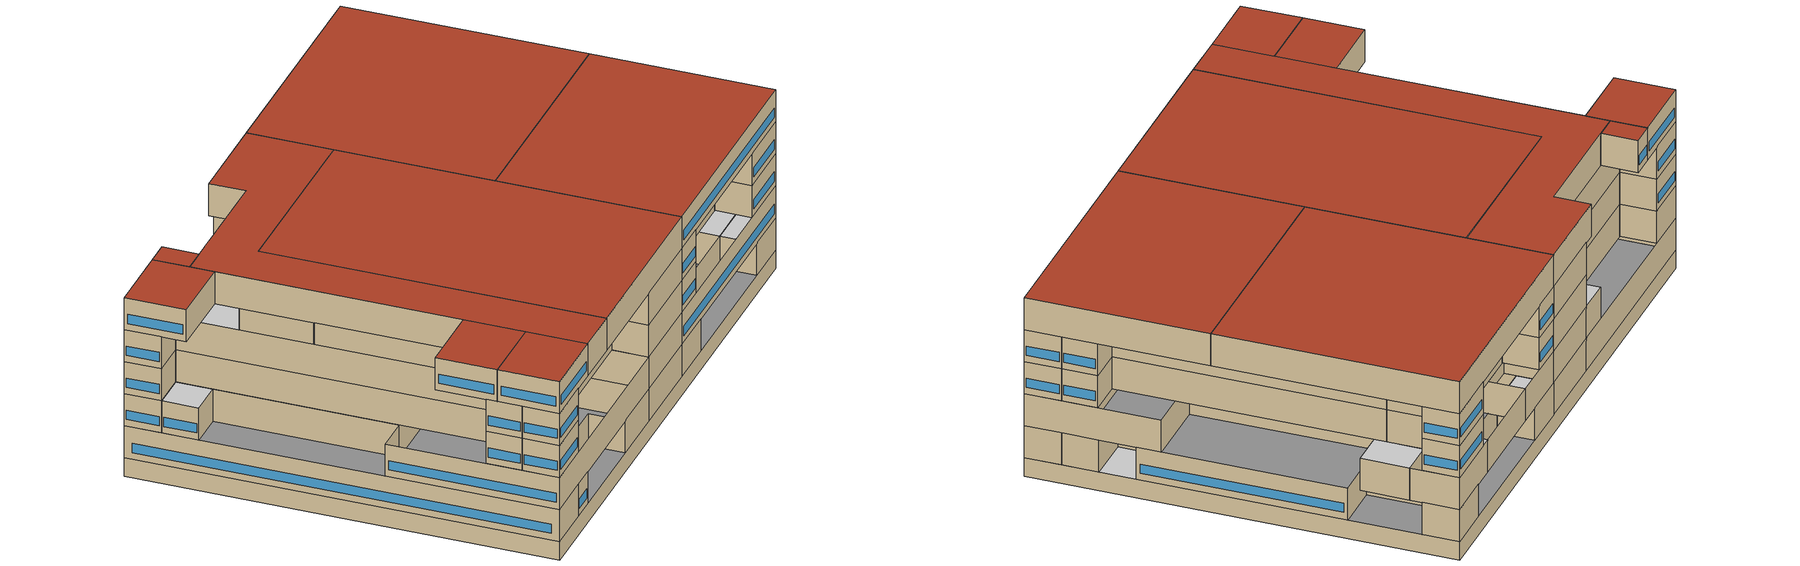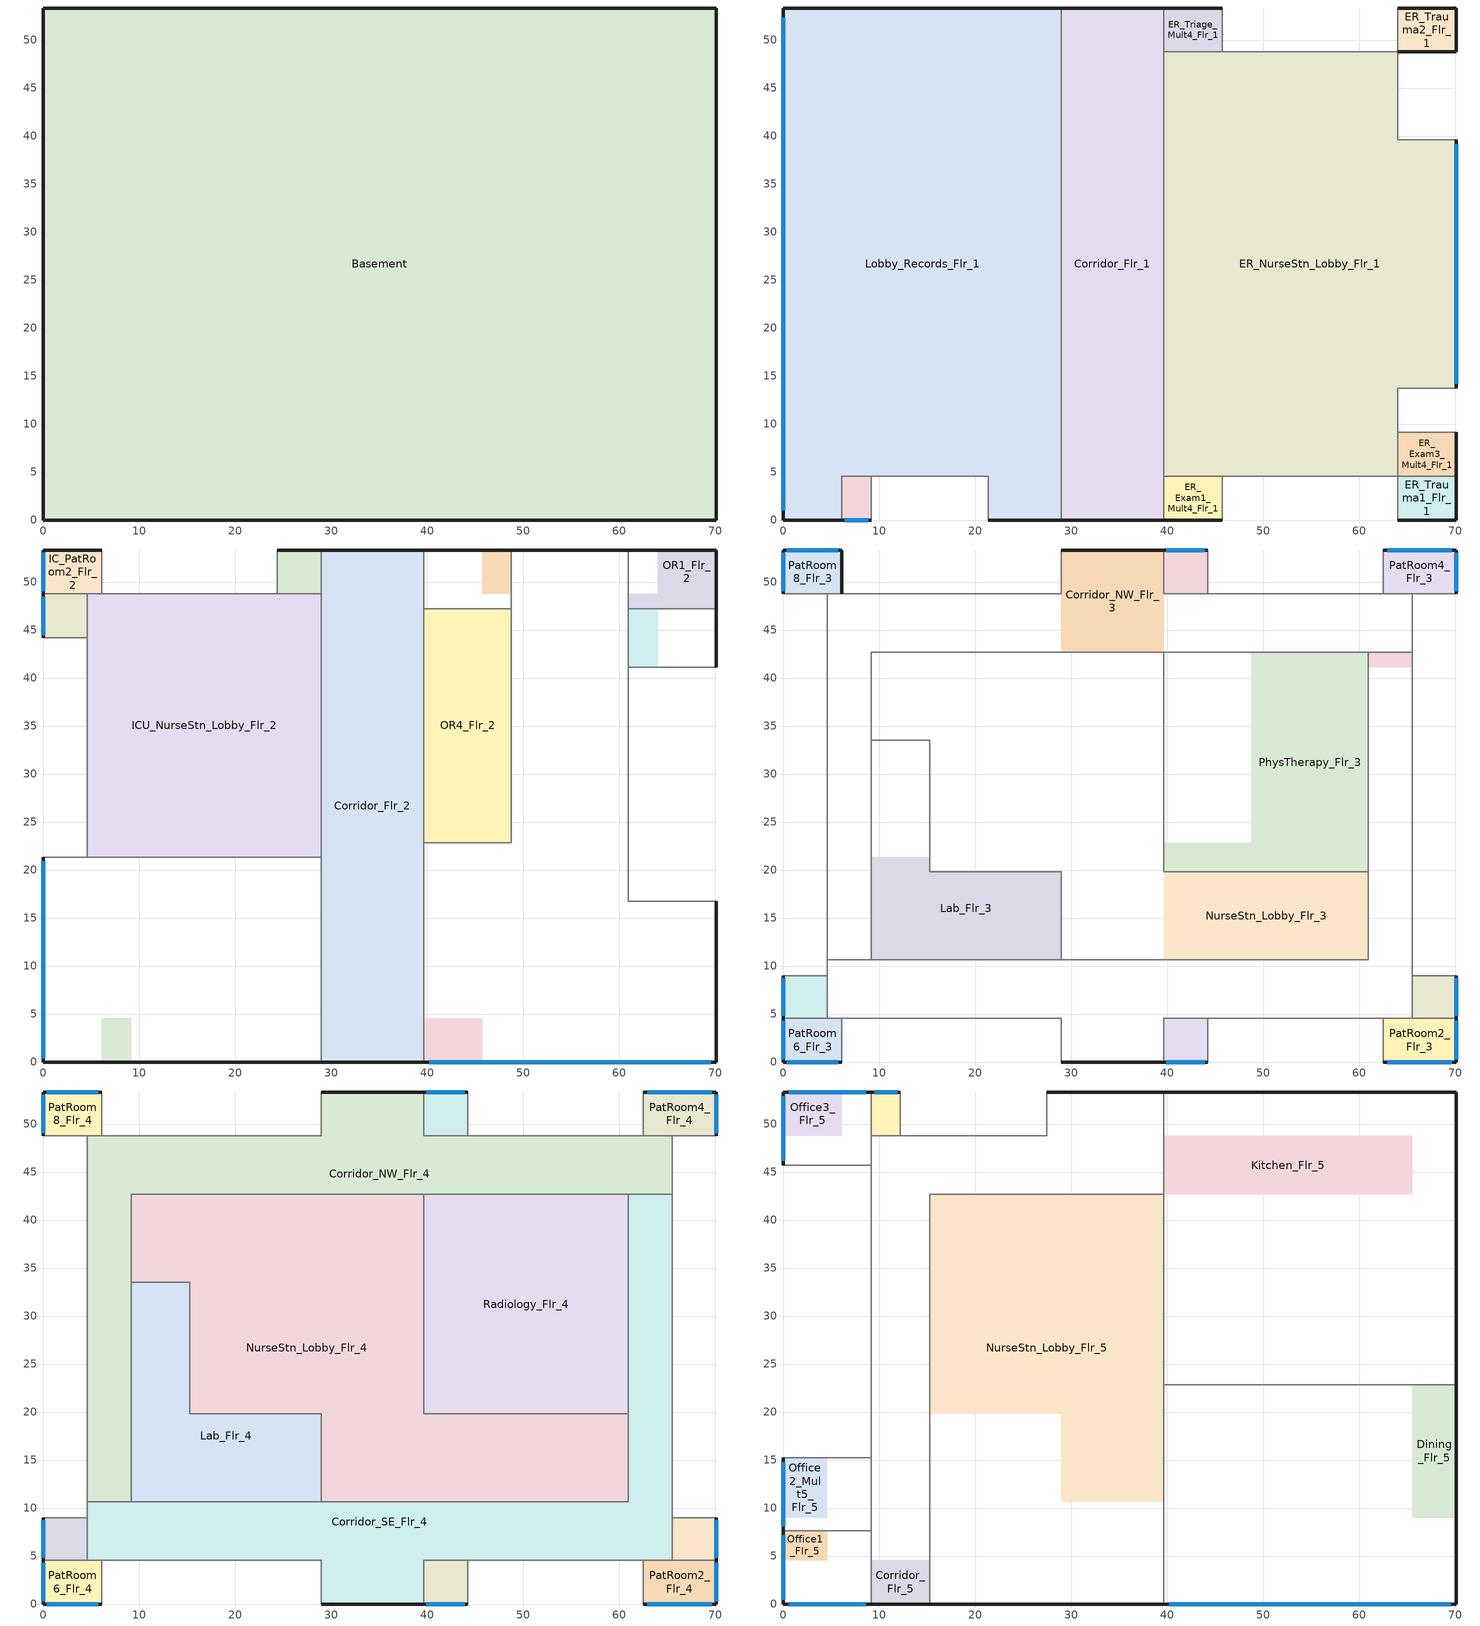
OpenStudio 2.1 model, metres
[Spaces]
Basement
 floor othersidecoefficients: 70.1,53.34 70.1,0 0,0 0,53.34 z-2.44
 wall othersidecoefficients: 0,53.34 0,0 70.1,0 70.1,53.34 0,53.34 z-2.44:0
 ceiling adiabatic: 70.1,9.14 70.1,13.72 64.01,13.72 64.01,9.14 z0
Lobby_Records_Flr_1
 floor adiabatic: 28.96,53.34 28.96,0 21.34,0 21.34,4.57 6.1,4.57 6.1,0 0,0 0,53.34 z0
 wall outside: 28.96,53.34 0,53.34 0,0 6.1,0 / 21.34,0 28.96,0 z0:4.27
 wall to Corridor_Flr_1: 28.96,0 28.96,53.34 z0:4.27
 wall adiabatic: 9.14,4.57 21.34,4.57 21.34,0 z0:4.27
 wall to Office1_Mult4_Flr_1: 6.1,0 6.1,4.57 9.14,4.57 z0:4.27
 window: 0,52.34 0,1 z0.91:2.14
 ceiling adiabatic: 4.57,44.2 4.57,48.77 0,48.77 0,44.2 z4.27
Office1_Mult4_Flr_1
 floor adiabatic: 9.14,4.57 9.14,0 6.1,0 6.1,4.57 z0
 wall outside: 6.1,0 9.14,0 z0:4.27
 wall adiabatic: 9.14,0 9.14,4.57 z0:4.27
 window: 6.41,0 8.84,0 z0.91:2.14
 ceiling adiabatic: 9.14,0 9.14,4.57 6.1,4.57 6.1,0 z4.27
Corridor_Flr_1
 floor adiabatic: 39.62,53.34 39.62,0 28.96,0 28.96,53.34 z0
 wall outside: 28.96,0 39.62,0 / 39.62,53.34 28.96,53.34 z0:4.27
 wall to ER_Triage_Mult4_Flr_1: 39.62,48.77 39.62,53.34 z0:4.27
 wall to ER_NurseStn_Lobby_Flr_1: 39.62,4.57 39.62,48.77 z0:4.27
 wall to ER_Exam1_Mult4_Flr_1: 39.62,0 39.62,4.57 z0:4.27
ER_Exam1_Mult4_Flr_1
 floor adiabatic: 45.72,4.57 45.72,0 39.62,0 39.62,4.57 z0
 wall outside: 39.62,0 45.72,0 z0:4.27
 wall to ER_NurseStn_Lobby_Flr_1: 45.72,4.57 39.62,4.57 z0:4.27
 wall adiabatic: 45.72,0 45.72,4.57 z0:4.27
 ceiling adiabatic: 45.72,0 45.72,4.57 39.62,4.57 39.62,0 z4.27
ER_Trauma1_Flr_1
 floor adiabatic: 70.1,4.57 70.1,0 64.01,0 64.01,4.57 z0
 wall outside: 64.01,0 70.1,0 70.1,4.57 z0:4.27
 wall adiabatic: 64.01,4.57 64.01,0 z0:4.27
 wall to ER_Exam3_Mult4_Flr_1: 70.1,4.57 64.01,4.57 z0:4.27
 ceiling adiabatic: 70.1,0 70.1,4.57 64.01,4.57 64.01,0 z4.27
ER_NurseStn_Lobby_Flr_1
 floor adiabatic: 64.01,48.77 64.01,39.62 70.1,39.62 70.1,13.72 64.01,13.72 64.01,4.57 39.62,4.57 39.62,48.77 z0
 wall outside: 70.1,13.72 70.1,39.62 z0:4.27
 wall adiabatic: 64.01,9.14 64.01,13.72 70.1,13.72 / 45.72,4.57 64.01,4.57 / 70.1,39.62 64.01,39.62 64.01,48.77 45.72,48.77 z0:4.27
 wall to ER_Exam3_Mult4_Flr_1: 64.01,4.57 64.01,9.14 z0:4.27
 wall to ER_Triage_Mult4_Flr_1: 45.72,48.77 39.62,48.77 z0:4.27
 window: 70.1,14.2 70.1,39.14 z0.91:2.14
 ceiling adiabatic: 60.96,41.15 64.01,41.15 64.01,47.24 60.96,47.24 z4.27
ER_Exam3_Mult4_Flr_1
 floor adiabatic: 70.1,9.14 70.1,4.57 64.01,4.57 64.01,9.14 z0
 wall outside: 70.1,4.57 70.1,9.14 z0:4.27
 wall adiabatic: 70.1,9.14 64.01,9.14 z0:4.27
 ceiling adiabatic: 70.1,4.57 70.1,9.14 64.01,9.14 64.01,4.57 z4.27
ER_Triage_Mult4_Flr_1
 floor adiabatic: 45.72,53.34 45.72,48.77 39.62,48.77 39.62,53.34 z0
 wall outside: 45.72,53.34 39.62,53.34 z0:4.27
 wall adiabatic: 45.72,48.77 45.72,53.34 z0:4.27
 ceiling adiabatic: 45.72,48.77 45.72,53.34 39.62,53.34 39.62,48.77 z4.27
ER_Trauma2_Flr_1
 floor adiabatic: 70.1,53.34 70.1,48.77 64.01,48.77 64.01,53.34 z0
 wall outside: 64.01,48.77 70.1,48.77 70.1,53.34 64.01,53.34 z0:4.27
 wall adiabatic: 64.01,53.34 64.01,48.77 z0:4.27
 ceiling adiabatic: 70.1,48.77 70.1,53.34 64.01,53.34 64.01,48.77 z4.27
ICU_Flr_2
 floor adiabatic: 9.14,4.57 9.14,0 6.1,0 6.1,4.57 z4.27
 wall outside: 0,21.34 0,0 28.96,0 z4.27:8.53
 wall adiabatic: 4.57,21.34 0,21.34 z4.27:8.53
 wall to ICU_NurseStn_Lobby_Flr_2: 28.96,21.34 4.57,21.34 z4.27:8.53
 wall to Corridor_Flr_2: 28.96,0 28.96,21.34 z4.27:8.53
 window: 0,20.94 0,0.4 z5.18:6.4
 ceiling adiabatic: 6.1,0 6.1,4.57 0,4.57 0,0 z8.53
Corridor_Flr_2
 floor to Corridor_Flr_1: 39.62,53.34 39.62,0 28.96,0 28.96,53.34 z4.27
 wall outside: 39.62,53.34 28.96,53.34 / 28.96,0 39.62,0 z4.27:8.53
 wall to IC_PatRoom1_Mult5_Flr_2: 28.96,53.34 28.96,48.77 z4.27:8.53
 wall to OR3_Flr_2: 39.62,47.24 39.62,53.34 z4.27:8.53
 wall to OR4_Flr_2: 39.62,22.86 39.62,47.24 z4.27:8.53
 wall to OR_NurseStn_Lobby_Flr_2: 39.62,0 39.62,22.86 z4.27:8.53
 wall to ICU_NurseStn_Lobby_Flr_2: 28.96,48.77 28.96,21.34 z4.27:8.53
 ceiling adiabatic: 39.62,10.67 39.62,42.67 28.96,42.67 28.96,10.67 z8.53
OR_NurseStn_Lobby_Flr_2
 floor adiabatic: 45.72,4.57 45.72,0 39.62,0 39.62,4.57 z4.27
 wall outside: 39.62,0 70.1,0 70.1,16.76 / 60.96,53.34 48.77,53.34 z4.27:8.53
 wall to OR4_Flr_2: 48.77,47.24 48.77,22.86 39.62,22.86 z4.27:8.53
 wall to OR3_Flr_2: 48.77,53.34 48.77,47.24 z4.27:8.53
 wall to OR1_Flr_2: 60.96,47.24 60.96,53.34 z4.27:8.53
 wall to OR2_Mult5_Flr_2: 60.96,41.15 60.96,47.24 z4.27:8.53
 wall adiabatic: 70.1,16.76 60.96,16.76 60.96,41.15 z4.27:8.53
 window: 40.2,0 69.53,0 z5.18:6.4
 ceiling adiabatic: 70.1,0 70.1,4.57 62.48,4.57 62.48,0 z8.53
ICU_NurseStn_Lobby_Flr_2
 floor adiabatic: 28.96,48.77 28.96,21.34 4.57,21.34 4.57,48.77 z4.27
 wall adiabatic: 4.57,44.2 4.57,21.34 / 24.38,48.77 6.1,48.77 z4.27:8.53
 wall to IC_PatRoom3_Mult6_Flr_2: 4.57,48.77 4.57,44.2 z4.27:8.53
 wall to IC_PatRoom2_Flr_2: 6.1,48.77 4.57,48.77 z4.27:8.53
 wall to IC_PatRoom1_Mult5_Flr_2: 28.96,48.77 24.38,48.77 z4.27:8.53
 ceiling adiabatic: 28.96,21.34 28.96,42.67 9.14,42.67 9.14,33.53 15.24,33.53 15.24,21.34 z8.53
OR4_Flr_2
 floor adiabatic: 48.77,47.24 48.77,22.86 39.62,22.86 39.62,47.24 z4.27
 wall to OR3_Flr_2: 48.77,47.24 39.62,47.24 z4.27:8.53
 ceiling adiabatic: 48.77,42.67 48.77,47.24 39.62,47.24 39.62,42.67 z8.53
OR2_Mult5_Flr_2
 floor adiabatic: 64.01,47.24 64.01,41.15 60.96,41.15 60.96,47.24 z4.27
 wall outside: 70.1,41.15 70.1,47.24 z4.27:8.53
 wall to OR1_Flr_2: 70.1,47.24 60.96,47.24 z4.27:8.53
 wall adiabatic: 60.96,41.15 70.1,41.15 z4.27:8.53
 ceiling adiabatic: 70.1,41.15 70.1,47.24 65.53,47.24 65.53,41.15 z8.53
IC_PatRoom3_Mult6_Flr_2
 floor adiabatic: 4.57,48.77 4.57,44.2 0,44.2 0,48.77 z4.27
 wall outside: 0,48.77 0,44.2 z4.27:8.53
 wall to IC_PatRoom2_Flr_2: 4.57,48.77 0,48.77 z4.27:8.53
 wall adiabatic: 0,44.2 4.57,44.2 z4.27:8.53
 window: 0,48.49 0,44.47 z5.18:6.4
 ceiling adiabatic: 4.57,44.2 4.57,48.77 0,48.77 0,44.2 z8.53
OR3_Flr_2
 floor adiabatic: 45.72,53.34 48.77,53.34 48.77,48.77 45.72,48.77 z4.27
 wall outside: 48.77,53.34 39.62,53.34 z4.27:8.53
 ceiling adiabatic: 48.77,47.24 48.77,48.77 39.62,48.77 39.62,47.24 z8.53
OR1_Flr_2
 floor adiabatic: 64.01,53.34 70.1,53.34 70.1,48.77 64.01,48.77 z4.27; 70.1,48.77 70.1,47.24 64.01,47.24 64.01,48.77 z4.27; 64.01,48.77 64.01,47.24 60.96,47.24 60.96,48.77 z4.27
 wall outside: 70.1,47.24 70.1,53.34 60.96,53.34 z4.27:8.53
 ceiling adiabatic: 62.48,48.77 62.48,53.34 60.96,53.34 60.96,48.77 z8.53
IC_PatRoom2_Flr_2
 floor adiabatic: 6.1,53.34 6.1,48.77 0,48.77 0,53.34 z4.27
 wall outside: 6.1,53.34 0,53.34 0,48.77 z4.27:8.53
 wall adiabatic: 6.1,48.77 6.1,53.34 z4.27:8.53
 window: 0,53.07 0,49.04 z5.18:6.4
IC_PatRoom1_Mult5_Flr_2
 floor adiabatic: 28.96,53.34 28.96,48.77 24.38,48.77 24.38,53.34 z4.27
 wall outside: 28.96,53.34 24.38,53.34 z4.27:8.53
 wall adiabatic: 24.38,53.34 24.38,48.77 z4.27:8.53
 ceiling adiabatic: 28.96,48.77 28.96,53.34 24.38,53.34 24.38,48.77 z8.53
PatRoom6_Flr_3
 floor adiabatic: 6.1,4.57 6.1,0 0,0 0,4.57 z8.53
 wall outside: 0,4.57 0,0 6.1,0 z8.53:12.8
 wall to PatRoom7_Mult10_Flr_3: 4.57,4.57 0,4.57 z8.53:12.8
 wall to Corridor_SE_Flr_3: 6.1,4.57 4.57,4.57 z8.53:12.8
 wall adiabatic: 6.1,0 6.1,4.57 z8.53:12.8
 window: 0.37,0 5.73,0 / 0,4.3 0,0.27 z9.45:10.67
Corridor_SE_Flr_3
 floor adiabatic: 65.53,42.67 65.53,41.15 60.96,41.15 60.96,42.67 z8.53
 wall outside: 28.96,0 39.62,0 z8.53:12.8
 wall to PatRoom1_Mult10_Flr_3: 39.62,0 39.62,4.57 44.2,4.57 z8.53:12.8
 wall adiabatic: 6.1,4.57 28.96,4.57 28.96,0 / 4.57,10.67 4.57,8.99 / 65.53,8.99 65.53,42.67 / 44.2,4.57 62.48,4.57 z8.53:12.8
 wall to PatRoom7_Mult10_Flr_3: 4.57,8.99 4.57,4.57 z8.53:12.8
 wall to Corridor_NW_Flr_3: 9.14,10.67 4.57,10.67 / 65.53,42.67 60.96,42.67 z8.53:12.8
 wall to Lab_Flr_3: 28.96,10.67 9.14,10.67 z8.53:12.8
 wall to NurseStn_Lobby_Flr_3: 60.96,19.81 60.96,10.67 28.96,10.67 z8.53:12.8
 wall to PhysTherapy_Flr_3: 60.96,42.67 60.96,19.81 z8.53:12.8
 wall to PatRoom3_Mult10_Flr_3: 65.53,4.57 65.53,8.99 z8.53:12.8
 wall to PatRoom2_Flr_3: 62.48,4.57 65.53,4.57 z8.53:12.8
PatRoom1_Mult10_Flr_3
 floor adiabatic: 44.2,4.57 44.2,0 39.62,0 39.62,4.57 z8.53
 wall outside: 39.62,0 44.2,0 z8.53:12.8
 wall adiabatic: 44.2,0 44.2,4.57 z8.53:12.8
 window: 39.9,0 43.92,0 z9.45:10.67
PatRoom2_Flr_3
 floor adiabatic: 70.1,4.57 70.1,0 62.48,0 62.48,4.57 z8.53
 wall outside: 62.48,0 70.1,0 70.1,4.57 z8.53:12.8
 wall adiabatic: 62.48,4.57 62.48,0 z8.53:12.8
 wall to PatRoom3_Mult10_Flr_3: 70.1,4.57 65.53,4.57 z8.53:12.8
 window: 62.94,0 69.65,0 / 70.1,0.27 70.1,4.3 z9.45:10.67
PatRoom7_Mult10_Flr_3
 floor adiabatic: 4.57,8.99 4.57,4.57 0,4.57 0,8.99 z8.53
 wall outside: 0,8.99 0,4.57 z8.53:12.8
 wall adiabatic: 4.57,8.99 0,8.99 z8.53:12.8
 window: 0,8.73 0,4.84 z9.45:10.67
PatRoom3_Mult10_Flr_3
 floor adiabatic: 70.1,8.99 70.1,4.57 65.53,4.57 65.53,8.99 z8.53
 wall outside: 70.1,4.57 70.1,8.99 z8.53:12.8
 wall adiabatic: 70.1,8.99 65.53,8.99 z8.53:12.8
 window: 70.1,4.84 70.1,8.73 z9.45:10.67
Corridor_NW_Flr_3
 floor adiabatic: 39.62,53.34 39.62,42.67 28.96,42.67 28.96,53.34 z8.53
 wall outside: 39.62,53.34 28.96,53.34 z8.53:12.8
 wall to PatRoom8_Flr_3: 6.1,48.77 4.57,48.77 z8.53:12.8
 wall adiabatic: 28.96,53.34 28.96,48.77 6.1,48.77 / 62.48,48.77 44.2,48.77 / 65.53,42.67 65.53,48.77 / 4.57,48.77 4.57,10.67 z8.53:12.8
 wall to PatRoom5_Mult10_Flr_3: 44.2,48.77 39.62,48.77 39.62,53.34 z8.53:12.8
 wall to PatRoom4_Flr_3: 65.53,48.77 62.48,48.77 z8.53:12.8
 wall to PhysTherapy_Flr_3: 39.62,42.67 60.96,42.67 z8.53:12.8
 wall to NurseStn_Lobby_Flr_3: 9.14,33.53 9.14,33.58 9.14,42.67 39.62,42.67 z8.53:12.8
 wall to Lab_Flr_3: 9.14,10.67 9.14,33.53 z8.53:12.8
Lab_Flr_3
 floor adiabatic: 15.24,21.34 15.24,19.81 28.96,19.81 28.96,10.67 9.14,10.67 9.14,21.34 z8.53
 wall to NurseStn_Lobby_Flr_3: 28.96,10.67 28.96,19.81 15.24,19.81 15.24,33.53 9.14,33.53 z8.53:12.8
NurseStn_Lobby_Flr_3
 floor adiabatic: 60.96,19.81 60.96,10.67 39.62,10.67 39.62,19.81 z8.53
 wall to PhysTherapy_Flr_3: 60.96,19.81 39.62,19.81 39.62,42.67 z8.53:12.8
PhysTherapy_Flr_3
 floor adiabatic: 60.96,42.67 60.96,19.81 39.62,19.81 39.62,22.86 48.77,22.86 48.77,42.67 z8.53
PatRoom8_Flr_3
 floor to IC_PatRoom2_Flr_2: 6.1,53.34 6.1,48.77 0,48.77 0,53.34 z8.53
 wall outside: 6.1,48.77 6.1,53.34 0,53.34 0,48.77 z8.53:12.8
 wall adiabatic: 0,48.77 4.57,48.77 z8.53:12.8
 window: 5.73,53.34 0.37,53.34 / 0,53.07 0,49.04 z9.45:10.67
PatRoom5_Mult10_Flr_3
 floor adiabatic: 44.2,53.34 44.2,48.77 39.62,48.77 39.62,53.34 z8.53
 wall outside: 44.2,53.34 39.62,53.34 z8.53:12.8
 wall adiabatic: 44.2,48.77 44.2,53.34 z8.53:12.8
 window: 43.92,53.34 39.9,53.34 z9.45:10.67
PatRoom4_Flr_3
 floor adiabatic: 70.1,53.34 70.1,48.77 62.48,48.77 62.48,53.34 z8.53
 wall outside: 70.1,48.77 70.1,53.34 62.48,53.34 z8.53:12.8
 wall adiabatic: 65.53,48.77 70.1,48.77 / 62.48,53.34 62.48,48.77 z8.53:12.8
 window: 70.1,49.04 70.1,53.07 / 69.65,53.34 62.94,53.34 z9.45:10.67
PatRoom6_Flr_4
 floor to PatRoom6_Flr_3: 6.1,4.57 6.1,0 0,0 0,4.57 z12.8
 wall outside: 0,4.57 0,0 6.1,0 z12.8:17.07
 wall to PatRoom7_Mult10_Flr_4: 4.57,4.57 0,4.57 z12.8:17.07
 wall to Corridor_SE_Flr_4: 6.1,4.57 4.57,4.57 z12.8:17.07
 wall adiabatic: 6.1,0 6.1,4.57 z12.8:17.07
 window: 0,4.3 0,0.27 / 0.37,0 5.73,0 z13.71:14.93
 ceiling adiabatic: 6.1,0 6.1,4.57 0,4.57 0,0 z17.07
Corridor_SE_Flr_4
 floor to Corridor_SE_Flr_3: 65.53,42.67 65.53,4.57 39.62,4.57 39.62,0 28.96,0 28.96,4.57 4.57,4.57 4.57,10.67 60.96,10.67 60.96,42.67 z12.8
 wall outside: 28.96,0 39.62,0 z12.8:17.07
 wall to PatRoom7_Mult10_Flr_4: 4.57,8.99 4.57,4.57 z12.8:17.07
 wall adiabatic: 4.57,10.67 4.57,8.99 / 65.53,8.99 65.53,42.67 / 44.2,4.57 62.48,4.57 / 6.1,4.57 28.96,4.57 28.96,0 z12.8:17.07
 wall to Corridor_NW_Flr_4: 9.14,10.67 4.57,10.67 / 65.53,42.67 60.96,42.67 z12.8:17.07
 wall to Lab_Flr_4: 28.96,10.67 9.14,10.67 z12.8:17.07
 wall to NurseStn_Lobby_Flr_4: 60.96,19.81 60.96,10.67 28.96,10.67 z12.8:17.07
 wall to Radiology_Flr_4: 60.96,42.67 60.96,19.81 z12.8:17.07
 wall to PatRoom3_Mult10_Flr_4: 65.53,4.57 65.53,8.99 z12.8:17.07
 wall to PatRoom2_Flr_4: 62.48,4.57 65.53,4.57 z12.8:17.07
 wall to PatRoom1_Mult10_Flr_4: 39.62,0 39.62,4.57 44.2,4.57 z12.8:17.07
 ceiling adiabatic: 15.24,4.57 15.24,10.67 9.14,10.67 9.14,4.57 z17.07
PatRoom1_Mult10_Flr_4
 floor to PatRoom1_Mult10_Flr_3: 44.2,4.57 44.2,0 39.62,0 39.62,4.57 z12.8
 wall outside: 39.62,0 44.2,0 z12.8:17.07
 wall adiabatic: 44.2,0 44.2,4.57 z12.8:17.07
 window: 39.9,0 43.92,0 z13.71:14.93
 ceiling adiabatic: 44.2,0 44.2,4.57 39.62,4.57 39.62,0 z17.07
PatRoom2_Flr_4
 floor to PatRoom2_Flr_3: 70.1,4.57 70.1,0 62.48,0 62.48,4.57 z12.8
 wall outside: 62.48,0 70.1,0 70.1,4.57 z12.8:17.07
 wall adiabatic: 62.48,4.57 62.48,0 z12.8:17.07
 wall to PatRoom3_Mult10_Flr_4: 70.1,4.57 65.53,4.57 z12.8:17.07
 window: 62.94,0 69.65,0 / 70.1,0.27 70.1,4.3 z13.71:14.93
 ceiling adiabatic: 70.1,0 70.1,4.57 62.48,4.57 62.48,0 z17.07
PatRoom7_Mult10_Flr_4
 floor to PatRoom7_Mult10_Flr_3: 4.57,8.99 4.57,4.57 0,4.57 0,8.99 z12.8
 wall outside: 0,8.99 0,4.57 z12.8:17.07
 wall adiabatic: 4.57,8.99 0,8.99 z12.8:17.07
 window: 0,8.73 0,4.84 z13.71:14.93
 ceiling adiabatic: 4.57,4.57 4.57,7.62 0,7.62 0,4.57 z17.07
PatRoom3_Mult10_Flr_4
 floor to PatRoom3_Mult10_Flr_3: 70.1,8.99 70.1,4.57 65.53,4.57 65.53,8.99 z12.8
 wall outside: 70.1,4.57 70.1,8.99 z12.8:17.07
 wall adiabatic: 70.1,8.99 65.53,8.99 z12.8:17.07
 window: 70.1,4.84 70.1,8.73 z13.71:14.93
 ceiling adiabatic: 70.1,4.57 70.1,8.99 65.53,8.99 65.53,4.57 z17.07
Corridor_NW_Flr_4
 floor to Corridor_NW_Flr_3: 39.62,53.34 39.62,48.77 65.53,48.77 65.53,42.67 9.14,42.67 9.14,10.67 4.57,10.67 4.57,48.77 28.96,48.77 28.96,53.34 z12.8
 wall outside: 39.62,53.34 28.96,53.34 z12.8:17.07
 wall adiabatic: 4.57,48.77 4.57,10.67 / 28.96,53.34 28.96,48.77 6.1,48.77 / 62.48,48.77 44.2,48.77 / 65.53,42.67 65.53,48.77 z12.8:17.07
 wall to PatRoom8_Flr_4: 6.1,48.77 4.57,48.77 z12.8:17.07
 wall to PatRoom5_Mult10_Flr_4: 44.2,48.77 39.62,48.77 39.62,53.34 z12.8:17.07
 wall to PatRoom4_Flr_4: 65.53,48.77 62.48,48.77 z12.8:17.07
 wall to Radiology_Flr_4: 39.62,42.67 60.96,42.67 z12.8:17.07
 wall to NurseStn_Lobby_Flr_4: 9.14,33.53 9.14,33.58 9.14,42.67 39.62,42.67 z12.8:17.07
 wall to Lab_Flr_4: 9.14,10.67 9.14,33.53 z12.8:17.07
 ceiling adiabatic: 9.14,45.72 9.14,48.77 4.57,48.77 4.57,45.72 z17.07
Lab_Flr_4
 floor to Lab_Flr_3: 15.24,33.53 15.24,19.81 28.96,19.81 28.96,10.67 9.14,10.67 9.14,33.53 z12.8
 wall to NurseStn_Lobby_Flr_4: 28.96,10.67 28.96,19.81 15.24,19.81 15.24,33.53 9.14,33.53 z12.8:17.07
 ceiling adiabatic: 15.24,10.67 15.24,33.53 9.14,33.53 9.14,10.67 z17.07
NurseStn_Lobby_Flr_4
 floor to NurseStn_Lobby_Flr_3: 39.62,42.67 39.62,19.81 60.96,19.81 60.96,10.67 28.96,10.67 28.96,19.81 15.24,19.81 15.24,33.53 9.14,33.53 9.14,42.67 z12.8
 wall to Radiology_Flr_4: 60.96,19.81 39.62,19.81 39.62,42.67 z12.8:17.07
 ceiling adiabatic: 15.24,33.53 15.24,42.67 9.14,42.67 9.14,33.53 z17.07
Radiology_Flr_4
 floor to PhysTherapy_Flr_3: 60.96,42.67 60.96,19.81 39.62,19.81 39.62,42.67 z12.8
 ceiling adiabatic: 60.96,22.86 60.96,42.67 39.62,42.67 39.62,22.86 z17.07
PatRoom8_Flr_4
 floor to PatRoom8_Flr_3: 6.1,53.34 6.1,48.77 0,48.77 0,53.34 z12.8
 wall outside: 6.1,53.34 0,53.34 0,48.77 z12.8:17.07
 wall adiabatic: 6.1,48.77 6.1,53.34 / 0,48.77 4.57,48.77 z12.8:17.07
 window: 5.73,53.34 0.37,53.34 z13.71:14.94; 0,53.07 0,49.04 z13.71:14.93
 ceiling adiabatic: 6.1,48.77 6.1,53.34 0,53.34 0,48.77 z17.07
PatRoom5_Mult10_Flr_4
 floor to PatRoom5_Mult10_Flr_3: 44.2,53.34 44.2,48.77 39.62,48.77 39.62,53.34 z12.8
 wall outside: 44.2,53.34 39.62,53.34 z12.8:17.07
 wall adiabatic: 44.2,48.77 44.2,53.34 z12.8:17.07
 window: 43.92,53.34 39.9,53.34 z13.71:14.93
 ceiling adiabatic: 44.2,48.77 44.2,53.34 39.62,53.34 39.62,48.77 z17.07
PatRoom4_Flr_4
 floor to PatRoom4_Flr_3: 70.1,53.34 70.1,48.77 62.48,48.77 62.48,53.34 z12.8
 wall outside: 70.1,48.77 70.1,53.34 62.48,53.34 z12.8:17.07
 wall adiabatic: 65.53,48.77 70.1,48.77 / 62.48,53.34 62.48,48.77 z12.8:17.07
 window: 70.1,49.04 70.1,53.07 / 69.65,53.34 62.94,53.34 z13.71:14.93
 ceiling adiabatic: 70.1,48.77 70.1,53.34 62.48,53.34 62.48,48.77 z17.07
Office1_Flr_5
 floor adiabatic: 4.57,7.62 4.57,4.57 0,4.57 0,7.62 z17.07
 wall outside: 0,7.62 0,0 9.14,0 z17.07:21.34
 wall to Office2_Mult5_Flr_5: 9.14,7.62 0,7.62 z17.07:21.34
 wall to Corridor_Flr_5: 9.14,0 9.14,7.62 z17.07:21.34
 window: 0,7.16 0,0.46 / 0.55,0 8.59,0 z17.98:19.2
 roof outside: 9.14,0 9.14,7.62 0,7.62 0,0 z21.34
Corridor_Flr_5
 floor adiabatic: 15.24,4.57 15.24,0 9.14,0 9.14,4.57 z17.07
 wall outside: 39.62,53.34 27.43,53.34 / 9.14,0 15.24,0 z17.07:21.34
 wall to Office2_Mult5_Flr_5: 9.14,15.24 9.14,7.62 z17.07:21.34
 wall adiabatic: 9.14,45.72 9.14,15.24 / 27.43,53.34 27.43,48.77 12.19,48.77 z17.07:21.34
 wall to Office3_Flr_5: 9.14,48.77 9.14,45.72 z17.07:21.34
 wall to Office4_Mult6_Flr_5: 12.19,48.77 9.14,48.77 z17.07:21.34
 wall to Kitchen_Flr_5: 39.62,42.67 39.62,53.34 z17.07:21.34
 wall to NurseStn_Lobby_Flr_5: 15.24,0 15.24,42.67 39.62,42.67 z17.07:21.34
 roof outside: 15.24,0 15.24,42.67 39.62,42.67 39.62,53.34 27.43,53.34 27.43,48.77 9.14,48.77 9.14,0 z21.34
NurseStn_Lobby_Flr_5
 floor adiabatic: 39.62,42.67 39.62,10.67 28.96,10.67 28.96,19.81 15.24,19.81 15.24,42.67 z17.07
 wall outside: 15.24,0 39.62,0 z17.07:21.34
 wall to Dining_Flr_5: 39.62,0 39.62,22.86 z17.07:21.34
 wall to Kitchen_Flr_5: 39.62,22.86 39.62,42.67 z17.07:21.34
 roof outside: 39.62,0 39.62,42.67 15.24,42.67 15.24,0 z21.34
Dining_Flr_5
 floor adiabatic: 70.1,22.86 70.1,8.99 65.53,8.99 65.53,22.86 z17.07
 wall outside: 39.62,0 70.1,0 70.1,22.86 z17.07:21.34
 wall to Kitchen_Flr_5: 70.1,22.86 39.62,22.86 z17.07:21.34
 window: 40.2,0 69.53,0 z17.98:19.2
 roof outside: 70.1,0 70.1,22.86 39.62,22.86 39.62,0 z21.34
Office2_Mult5_Flr_5
 floor adiabatic: 4.57,15.24 4.57,8.99 0,8.99 0,15.24 z17.07
 wall outside: 0,15.24 0,7.62 z17.07:21.34
 wall adiabatic: 9.14,15.24 0,15.24 z17.07:21.34
 window: 0,14.78 0,8.08 z17.98:19.2
 roof outside: 9.14,7.62 9.14,15.24 0,15.24 0,7.62 z21.34
Kitchen_Flr_5
 floor adiabatic: 65.53,48.77 65.53,42.67 39.62,42.67 39.62,48.77 z17.07
 wall outside: 70.1,22.86 70.1,53.34 39.62,53.34 z17.07:21.34
 roof outside: 70.1,22.86 70.1,53.34 39.62,53.34 39.62,22.86 z21.34
Office3_Flr_5
 floor adiabatic: 6.1,53.34 6.1,48.77 0,48.77 0,53.34 z17.07
 wall outside: 9.14,53.34 0,53.34 0,45.72 z17.07:21.34
 wall to Office4_Mult6_Flr_5: 9.14,48.77 9.14,53.34 z17.07:21.34
 wall adiabatic: 0,45.72 9.14,45.72 z17.07:21.34
 window: 8.59,53.34 0.55,53.34 / 0,52.88 0,46.18 z17.98:19.2
 roof outside: 9.14,45.72 9.14,53.34 0,53.34 0,45.72 z21.34
Office4_Mult6_Flr_5
 floor adiabatic: 12.19,53.34 12.19,48.77 9.14,48.77 9.14,53.34 z17.07
 wall outside: 12.19,53.34 9.14,53.34 z17.07:21.34
 wall adiabatic: 12.19,48.77 12.19,53.34 z17.07:21.34
 window: 11.88,53.34 9.45,53.34 z17.98:19.2
 roof outside: 12.19,48.77 12.19,53.34 9.14,53.34 9.14,48.77 z21.34
[Building]
Building 1
[Site]
Site 1
[ClimateZones]
Climate Zone Institution Name 1=ASHRAE; Climate Zone Document Name 1=ANSI/ASHRAE Standard 169; Climate Zone Document Year 1=2006; Climate Zone Institution Name 2=CEC; Climate Zone Document Name 2=California Climate Zone Descriptions; Climate Zone Document Year 2=1995
[WindowMaterial:Blind]
Window Material Blind 1: Slat Width {m}=0.025; Slat Separation {m}=0.01875; Front Side Slat Beam Solar Reflectance=0.5; Back Side Slat Beam Solar Reflectance=0.5; Front Side Slat Diffuse Solar Reflectance=0.5; Back Side Slat Diffuse Solar Reflectance=0.5; Slat Beam Visible Transmittance=0
[ShadingControl]
Shading Control 1: Shading Type=InteriorBlind; Shading Device Material=Window Material Blind 1
[BuildingStory] Nominal Z Coordinate {m}=0
Name | Nominal Floor to Floor Height {m}
Building Story 1 | 2.4384
Building Story 2; Building Story 3; Building Story 4; Building Story 5; Building Story 6; Building Story 7 | 4.2672
[Space]
Name | Building Story
Basement | Building Story 1
Lobby_Records_Flr_1; Office1_Mult4_Flr_1; Corridor_Flr_1; ER_Exam1_Mult4_Flr_1; ER_Trauma1_Flr_1; ER_NurseStn_Lobby_Flr_1; ER_Exam3_Mult4_Flr_1; ER_Triage_Mult4_Flr_1; ER_Trauma2_Flr_1 | Building Story 2
ICU_Flr_2; Corridor_Flr_2; OR_NurseStn_Lobby_Flr_2; ICU_NurseStn_Lobby_Flr_2; OR4_Flr_2; OR2_Mult5_Flr_2; IC_PatRoom3_Mult6_Flr_2; OR3_Flr_2; OR1_Flr_2; IC_PatRoom2_Flr_2; IC_PatRoom1_Mult5_Flr_2 | Building Story 3
PatRoom6_Flr_3; Corridor_SE_Flr_3; PatRoom1_Mult10_Flr_3; PatRoom2_Flr_3; PatRoom7_Mult10_Flr_3; PatRoom3_Mult10_Flr_3; Corridor_NW_Flr_3; Lab_Flr_3; NurseStn_Lobby_Flr_3; PhysTherapy_Flr_3; PatRoom8_Flr_3; PatRoom5_Mult10_Flr_3; PatRoom4_Flr_3 | Building Story 4
PatRoom6_Flr_4; Corridor_SE_Flr_4; PatRoom1_Mult10_Flr_4; PatRoom2_Flr_4; PatRoom7_Mult10_Flr_4; PatRoom3_Mult10_Flr_4; Corridor_NW_Flr_4; Lab_Flr_4; NurseStn_Lobby_Flr_4; Radiology_Flr_4; PatRoom8_Flr_4; PatRoom5_Mult10_Flr_4; PatRoom4_Flr_4 | Building Story 5
Office1_Flr_5; Corridor_Flr_5; NurseStn_Lobby_Flr_5; Dining_Flr_5; Office2_Mult5_Flr_5; Kitchen_Flr_5; Office3_Flr_5; Office4_Mult6_Flr_5 | Building Story 7
